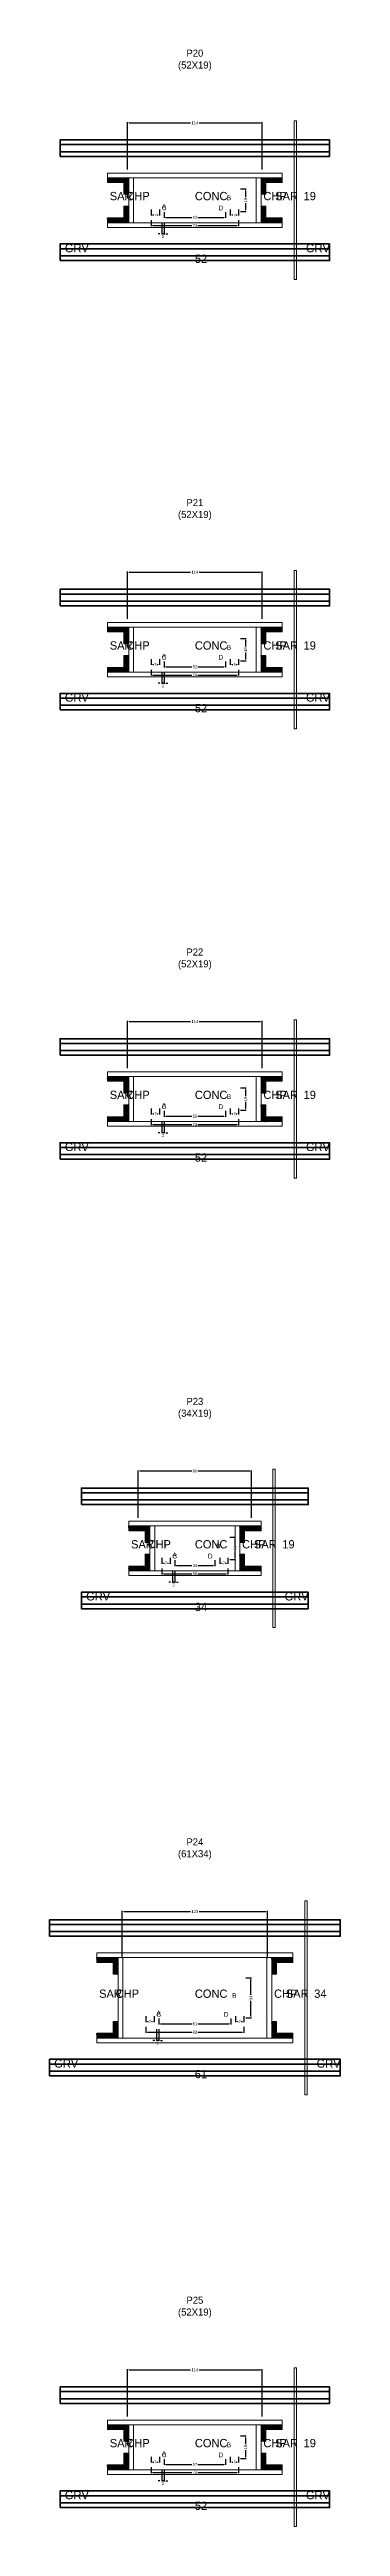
# Model space of a CAD drawing. Header units: centimetres. Extents: x -10500 to 4105, y -36866 to 295.
# Drawn here: x -123 to 123, y -9047 to -6953 of the extents above; entities that cross this region are included whole.
import ezdxf

# ---------------------------------------------------------------- set-up
doc = ezdxf.new("R2010")
doc.units = ezdxf.units.CM
for name, color, linetype in [('COTA', 241, 'Continuous'), ('GRAVATA', 224, 'Continuous'), ('Hachura', 251, 'Continuous'), ('NOMENCLATURA', 7, 'Continuous'), ('SARRAFO', 251, 'Continuous'), ('Texto Seção', 7, 'Continuous')]:
    doc.layers.add(name, color=color, linetype=linetype)
doc.dimstyles.new('cotax2', dxfattribs={"dimtxt": 2.5, "dimasz": 1.5, "dimexe": 0.5, "dimexo": 0.5, "dimgap": 0.5, "dimtad": 1, "dimcen": 2.5, "dimazin": 3, "dimtfac": 1, "dimtmove": 0, "dimatfit": 3})

# ---------------------------------------------------------------- blocks, each defined once
blk = doc.blocks.new('_CLOSEDFILLED')
at = {"color": 0, "linetype": 'BYBLOCK'}
blk.add_solid([(-1, 0.2), (0, 0), (-1, -0.2)], dxfattribs=at)
blk = doc.blocks.new('*D508')
for p, q in [((-37, -7097), (-37, -7102)), ((37, -7097), (37, -7102)), ((-35.5, -7101.5), (-2.5, -7101.5)), ((2.5, -7101.5), (35.5, -7101.5))]:
    blk.add_line(p, q)
at = {"layer": 'Defpoints'}
for p in [(-37, -7096.5), (37, -7096.5), (-37, -7101.5)]:
    blk.add_point(p, dxfattribs=at)
at = {"layer": 'COTA', "xscale": 1.5, "yscale": 1.5, "rotation": 180}
blk.add_blockref('_CLOSEDFILLED', (-37, -7101.5), dxfattribs=at)
at = {"layer": 'COTA', "xscale": 1.5, "yscale": 1.5}
blk.add_blockref('_CLOSEDFILLED', (37, -7101.5), dxfattribs=at)
at = {"layer": 'COTA', "insert": (0, -7101.5), "char_height": 2.5, "attachment_point": 5}
blk.add_mtext('74', dxfattribs=at)
blk = doc.blocks.new('*D509')
for p, q in [((-26, -7090), (-26, -7095)), ((-24.5, -7094.5), (-2.5, -7094.5)), ((2.5, -7094.5), (24.5, -7094.5)), ((26, -7090), (26, -7095))]:
    blk.add_line(p, q)
at = {"layer": 'Defpoints'}
for p in [(-26, -7089.5), (-26, -7094.5), (26, -7089.5)]:
    blk.add_point(p, dxfattribs=at)
at = {"layer": 'COTA', "xscale": 1.5, "yscale": 1.5, "rotation": 180}
blk.add_blockref('_CLOSEDFILLED', (-26, -7094.5), dxfattribs=at)
at = {"layer": 'COTA', "xscale": 1.5, "yscale": 1.5}
blk.add_blockref('_CLOSEDFILLED', (26, -7094.5), dxfattribs=at)
at = {"layer": 'COTA', "insert": (0, -7094.5), "char_height": 2.5, "attachment_point": 5}
blk.add_mtext('52', dxfattribs=at)
blk = doc.blocks.new('*D510')
for p, q in [((38.5, -7070.5), (43.5, -7070.5)), ((43, -7077.5), (43, -7072)), ((38.5, -7089.5), (43.5, -7089.5)), ((43, -7088), (43, -7082.5))]:
    blk.add_line(p, q)
at = {"layer": 'Defpoints'}
for p in [(38, -7070.5), (38, -7089.5), (43, -7089.5)]:
    blk.add_point(p, dxfattribs=at)
at = {"layer": 'COTA', "xscale": 1.5, "yscale": 1.5}
for p, rotation in [((43, -7070.5), 90), ((43, -7089.5), 270)]:
    blk.add_blockref('_CLOSEDFILLED', p, dxfattribs=dict(at, rotation=rotation))
at = {"layer": 'COTA', "insert": (43, -7080), "char_height": 2.5, "attachment_point": 5, "rotation": 90}
blk.add_mtext('19', dxfattribs=at)
blk = doc.blocks.new('*D511')
for p, q in [((-37, -7088), (-37, -7093)), ((-35.5, -7092.5), (-34.75, -7092.5)), ((-32.25, -7092.5), (-31.5, -7092.5)), ((-30, -7088), (-30, -7093))]:
    blk.add_line(p, q)
at = {"layer": 'Defpoints'}
for p in [(-37, -7087.5), (-37, -7092.5), (-30, -7087.5)]:
    blk.add_point(p, dxfattribs=at)
at = {"layer": 'COTA', "xscale": 1.5, "yscale": 1.5, "rotation": 180}
blk.add_blockref('_CLOSEDFILLED', (-37, -7092.5), dxfattribs=at)
at = {"layer": 'COTA', "xscale": 1.5, "yscale": 1.5}
blk.add_blockref('_CLOSEDFILLED', (-30, -7092.5), dxfattribs=at)
at = {"layer": 'COTA', "insert": (-33.5, -7092.5), "char_height": 2.5, "attachment_point": 5}
blk.add_mtext('7', dxfattribs=at)
blk = doc.blocks.new('*D512')
for p, q in [((30, -7088), (30, -7093)), ((31.5, -7092.5), (32.25, -7092.5)), ((34.75, -7092.5), (35.5, -7092.5)), ((37, -7088), (37, -7093))]:
    blk.add_line(p, q)
at = {"layer": 'Defpoints'}
for p in [(30, -7087.5), (30, -7092.5), (37, -7087.5)]:
    blk.add_point(p, dxfattribs=at)
at = {"layer": 'COTA', "xscale": 1.5, "yscale": 1.5, "rotation": 180}
blk.add_blockref('_CLOSEDFILLED', (30, -7092.5), dxfattribs=at)
at = {"layer": 'COTA', "xscale": 1.5, "yscale": 1.5}
blk.add_blockref('_CLOSEDFILLED', (37, -7092.5), dxfattribs=at)
at = {"layer": 'COTA', "insert": (33.5, -7092.5), "char_height": 2.5, "attachment_point": 5}
blk.add_mtext('7', dxfattribs=at)
blk = doc.blocks.new('*D513')
for p, q in [((-57, -7054), (-57, -7014)), ((-55.5, -7014.5), (-3.75, -7014.5)), ((3.75, -7014.5), (55.5, -7014.5)), ((57, -7054), (57, -7014))]:
    blk.add_line(p, q)
at = {"layer": 'Defpoints'}
for p in [(-57, -7014.5), (-57, -7054.5), (57, -7054.5)]:
    blk.add_point(p, dxfattribs=at)
at = {"layer": 'COTA', "xscale": 1.5, "yscale": 1.5, "rotation": 180}
blk.add_blockref('_CLOSEDFILLED', (-57, -7014.5), dxfattribs=at)
at = {"layer": 'COTA', "xscale": 1.5, "yscale": 1.5}
blk.add_blockref('_CLOSEDFILLED', (57, -7014.5), dxfattribs=at)
at = {"layer": 'COTA', "insert": (0, -7014.5), "char_height": 2.5, "attachment_point": 5}
blk.add_mtext('114', dxfattribs=at)
blk = doc.blocks.new('*D534')
for p, q in [((-37, -7477), (-37, -7482)), ((-35.5, -7481.5), (-2.5, -7481.5)), ((2.5, -7481.5), (35.5, -7481.5)), ((37, -7477), (37, -7482))]:
    blk.add_line(p, q)
at = {"layer": 'Defpoints'}
for p in [(-37, -7476.5), (37, -7476.5), (-37, -7481.5)]:
    blk.add_point(p, dxfattribs=at)
at = {"layer": 'COTA', "xscale": 1.5, "yscale": 1.5, "rotation": 180}
blk.add_blockref('_CLOSEDFILLED', (-37, -7481.5), dxfattribs=at)
at = {"layer": 'COTA', "xscale": 1.5, "yscale": 1.5}
blk.add_blockref('_CLOSEDFILLED', (37, -7481.5), dxfattribs=at)
at = {"layer": 'COTA', "insert": (0, -7481.5), "char_height": 2.5, "attachment_point": 5}
blk.add_mtext('74', dxfattribs=at)
blk = doc.blocks.new('*D535')
for p, q in [((-26, -7470), (-26, -7475)), ((-24.5, -7474.5), (-2.5, -7474.5)), ((2.5, -7474.5), (24.5, -7474.5)), ((26, -7470), (26, -7475))]:
    blk.add_line(p, q)
at = {"layer": 'Defpoints'}
for p in [(-26, -7469.5), (-26, -7474.5), (26, -7469.5)]:
    blk.add_point(p, dxfattribs=at)
at = {"layer": 'COTA', "xscale": 1.5, "yscale": 1.5, "rotation": 180}
blk.add_blockref('_CLOSEDFILLED', (-26, -7474.5), dxfattribs=at)
at = {"layer": 'COTA', "xscale": 1.5, "yscale": 1.5}
blk.add_blockref('_CLOSEDFILLED', (26, -7474.5), dxfattribs=at)
at = {"layer": 'COTA', "insert": (0, -7474.5), "char_height": 2.5, "attachment_point": 5}
blk.add_mtext('52', dxfattribs=at)
blk = doc.blocks.new('*D536')
for p, q in [((38.5, -7450.5), (43.5, -7450.5)), ((43, -7457.5), (43, -7452)), ((38.5, -7469.5), (43.5, -7469.5)), ((43, -7468), (43, -7462.5))]:
    blk.add_line(p, q)
at = {"layer": 'Defpoints'}
for p in [(38, -7450.5), (38, -7469.5), (43, -7469.5)]:
    blk.add_point(p, dxfattribs=at)
at = {"layer": 'COTA', "xscale": 1.5, "yscale": 1.5}
for p, rotation in [((43, -7450.5), 90), ((43, -7469.5), 270)]:
    blk.add_blockref('_CLOSEDFILLED', p, dxfattribs=dict(at, rotation=rotation))
at = {"layer": 'COTA', "insert": (43, -7460), "char_height": 2.5, "attachment_point": 5, "rotation": 90}
blk.add_mtext('19', dxfattribs=at)
blk = doc.blocks.new('*D537')
for p, q in [((-37, -7468), (-37, -7473)), ((-35.5, -7472.5), (-34.75, -7472.5)), ((-32.25, -7472.5), (-31.5, -7472.5)), ((-30, -7468), (-30, -7473))]:
    blk.add_line(p, q)
at = {"layer": 'Defpoints'}
for p in [(-37, -7467.5), (-37, -7472.5), (-30, -7467.5)]:
    blk.add_point(p, dxfattribs=at)
at = {"layer": 'COTA', "xscale": 1.5, "yscale": 1.5, "rotation": 180}
blk.add_blockref('_CLOSEDFILLED', (-37, -7472.5), dxfattribs=at)
at = {"layer": 'COTA', "xscale": 1.5, "yscale": 1.5}
blk.add_blockref('_CLOSEDFILLED', (-30, -7472.5), dxfattribs=at)
at = {"layer": 'COTA', "insert": (-33.5, -7472.5), "char_height": 2.5, "attachment_point": 5}
blk.add_mtext('7', dxfattribs=at)
blk = doc.blocks.new('*D538')
for p, q in [((30, -7468), (30, -7473)), ((31.5, -7472.5), (32.25, -7472.5)), ((34.75, -7472.5), (35.5, -7472.5)), ((37, -7468), (37, -7473))]:
    blk.add_line(p, q)
at = {"layer": 'Defpoints'}
for p in [(30, -7467.5), (30, -7472.5), (37, -7467.5)]:
    blk.add_point(p, dxfattribs=at)
at = {"layer": 'COTA', "xscale": 1.5, "yscale": 1.5, "rotation": 180}
blk.add_blockref('_CLOSEDFILLED', (30, -7472.5), dxfattribs=at)
at = {"layer": 'COTA', "xscale": 1.5, "yscale": 1.5}
blk.add_blockref('_CLOSEDFILLED', (37, -7472.5), dxfattribs=at)
at = {"layer": 'COTA', "insert": (33.5, -7472.5), "char_height": 2.5, "attachment_point": 5}
blk.add_mtext('7', dxfattribs=at)
blk = doc.blocks.new('*D539')
for p, q in [((-57, -7434), (-57, -7394)), ((-55.5, -7394.5), (-3.75, -7394.5)), ((3.75, -7394.5), (55.5, -7394.5)), ((57, -7434), (57, -7394))]:
    blk.add_line(p, q)
at = {"layer": 'Defpoints'}
for p in [(-57, -7394.5), (-57, -7434.5), (57, -7434.5)]:
    blk.add_point(p, dxfattribs=at)
at = {"layer": 'COTA', "xscale": 1.5, "yscale": 1.5, "rotation": 180}
blk.add_blockref('_CLOSEDFILLED', (-57, -7394.5), dxfattribs=at)
at = {"layer": 'COTA', "xscale": 1.5, "yscale": 1.5}
blk.add_blockref('_CLOSEDFILLED', (57, -7394.5), dxfattribs=at)
at = {"layer": 'COTA', "insert": (0, -7394.5), "char_height": 2.5, "attachment_point": 5}
blk.add_mtext('114', dxfattribs=at)
blk = doc.blocks.new('*D560')
for p, q in [((-37, -7857), (-37, -7862)), ((-35.5, -7861.5), (-2.5, -7861.5)), ((2.5, -7861.5), (35.5, -7861.5)), ((37, -7857), (37, -7862))]:
    blk.add_line(p, q)
at = {"layer": 'Defpoints'}
for p in [(-37, -7856.5), (-37, -7861.5), (37, -7856.5)]:
    blk.add_point(p, dxfattribs=at)
at = {"layer": 'COTA', "xscale": 1.5, "yscale": 1.5, "rotation": 180}
blk.add_blockref('_CLOSEDFILLED', (-37, -7861.5), dxfattribs=at)
at = {"layer": 'COTA', "xscale": 1.5, "yscale": 1.5}
blk.add_blockref('_CLOSEDFILLED', (37, -7861.5), dxfattribs=at)
at = {"layer": 'COTA', "insert": (0, -7861.5), "char_height": 2.5, "attachment_point": 5}
blk.add_mtext('74', dxfattribs=at)
blk = doc.blocks.new('*D561')
for p, q in [((-26, -7850), (-26, -7855)), ((26, -7850), (26, -7855)), ((-24.5, -7854.5), (-2.5, -7854.5)), ((2.5, -7854.5), (24.5, -7854.5))]:
    blk.add_line(p, q)
at = {"layer": 'Defpoints'}
for p in [(-26, -7849.5), (26, -7849.5), (-26, -7854.5)]:
    blk.add_point(p, dxfattribs=at)
at = {"layer": 'COTA', "xscale": 1.5, "yscale": 1.5, "rotation": 180}
blk.add_blockref('_CLOSEDFILLED', (-26, -7854.5), dxfattribs=at)
at = {"layer": 'COTA', "xscale": 1.5, "yscale": 1.5}
blk.add_blockref('_CLOSEDFILLED', (26, -7854.5), dxfattribs=at)
at = {"layer": 'COTA', "insert": (0, -7854.5), "char_height": 2.5, "attachment_point": 5}
blk.add_mtext('52', dxfattribs=at)
blk = doc.blocks.new('*D562')
for p, q in [((38.5, -7830.5), (43.5, -7830.5)), ((43, -7837.5), (43, -7832)), ((38.5, -7849.5), (43.5, -7849.5)), ((43, -7848), (43, -7842.5))]:
    blk.add_line(p, q)
at = {"layer": 'Defpoints'}
for p in [(38, -7830.5), (38, -7849.5), (43, -7849.5)]:
    blk.add_point(p, dxfattribs=at)
at = {"layer": 'COTA', "xscale": 1.5, "yscale": 1.5}
for p, rotation in [((43, -7830.5), 90), ((43, -7849.5), 270)]:
    blk.add_blockref('_CLOSEDFILLED', p, dxfattribs=dict(at, rotation=rotation))
at = {"layer": 'COTA', "insert": (43, -7840), "char_height": 2.5, "attachment_point": 5, "rotation": 90}
blk.add_mtext('19', dxfattribs=at)
blk = doc.blocks.new('*D563')
for p, q in [((-37, -7848), (-37, -7853)), ((-35.5, -7852.5), (-34.75, -7852.5)), ((-32.25, -7852.5), (-31.5, -7852.5)), ((-30, -7848), (-30, -7853))]:
    blk.add_line(p, q)
at = {"layer": 'Defpoints'}
for p in [(-37, -7847.5), (-37, -7852.5), (-30, -7847.5)]:
    blk.add_point(p, dxfattribs=at)
at = {"layer": 'COTA', "xscale": 1.5, "yscale": 1.5, "rotation": 180}
blk.add_blockref('_CLOSEDFILLED', (-37, -7852.5), dxfattribs=at)
at = {"layer": 'COTA', "xscale": 1.5, "yscale": 1.5}
blk.add_blockref('_CLOSEDFILLED', (-30, -7852.5), dxfattribs=at)
at = {"layer": 'COTA', "insert": (-33.5, -7852.5), "char_height": 2.5, "attachment_point": 5}
blk.add_mtext('7', dxfattribs=at)
blk = doc.blocks.new('*D564')
for p, q in [((30, -7848), (30, -7853)), ((31.5, -7852.5), (32.25, -7852.5)), ((34.75, -7852.5), (35.5, -7852.5)), ((37, -7848), (37, -7853))]:
    blk.add_line(p, q)
at = {"layer": 'Defpoints'}
for p in [(30, -7847.5), (30, -7852.5), (37, -7847.5)]:
    blk.add_point(p, dxfattribs=at)
at = {"layer": 'COTA', "xscale": 1.5, "yscale": 1.5, "rotation": 180}
blk.add_blockref('_CLOSEDFILLED', (30, -7852.5), dxfattribs=at)
at = {"layer": 'COTA', "xscale": 1.5, "yscale": 1.5}
blk.add_blockref('_CLOSEDFILLED', (37, -7852.5), dxfattribs=at)
at = {"layer": 'COTA', "insert": (33.5, -7852.5), "char_height": 2.5, "attachment_point": 5}
blk.add_mtext('7', dxfattribs=at)
blk = doc.blocks.new('*D565')
for p, q in [((-57, -7814), (-57, -7774)), ((-55.5, -7774.5), (-3.75, -7774.5)), ((3.75, -7774.5), (55.5, -7774.5)), ((57, -7814), (57, -7774))]:
    blk.add_line(p, q)
at = {"layer": 'Defpoints'}
for p in [(-57, -7774.5), (-57, -7814.5), (57, -7814.5)]:
    blk.add_point(p, dxfattribs=at)
at = {"layer": 'COTA', "xscale": 1.5, "yscale": 1.5, "rotation": 180}
blk.add_blockref('_CLOSEDFILLED', (-57, -7774.5), dxfattribs=at)
at = {"layer": 'COTA', "xscale": 1.5, "yscale": 1.5}
blk.add_blockref('_CLOSEDFILLED', (57, -7774.5), dxfattribs=at)
at = {"layer": 'COTA', "insert": (0, -7774.5), "char_height": 2.5, "attachment_point": 5}
blk.add_mtext('114', dxfattribs=at)
blk = doc.blocks.new('*D586')
for p, q in [((-28, -8237), (-28, -8242)), ((-26.5, -8241.5), (-2.5, -8241.5)), ((2.5, -8241.5), (26.5, -8241.5)), ((28, -8237), (28, -8242))]:
    blk.add_line(p, q)
at = {"layer": 'Defpoints'}
for p in [(-28, -8236.5), (-28, -8241.5), (28, -8236.5)]:
    blk.add_point(p, dxfattribs=at)
at = {"layer": 'COTA', "xscale": 1.5, "yscale": 1.5, "rotation": 180}
blk.add_blockref('_CLOSEDFILLED', (-28, -8241.5), dxfattribs=at)
at = {"layer": 'COTA', "xscale": 1.5, "yscale": 1.5}
blk.add_blockref('_CLOSEDFILLED', (28, -8241.5), dxfattribs=at)
at = {"layer": 'COTA', "insert": (0, -8241.5), "char_height": 2.5, "attachment_point": 5}
blk.add_mtext('56', dxfattribs=at)
blk = doc.blocks.new('*D587')
for p, q in [((-17, -8230), (-17, -8235)), ((17, -8230), (17, -8235)), ((-15.5, -8234.5), (-2.5, -8234.5)), ((2.5, -8234.5), (15.5, -8234.5))]:
    blk.add_line(p, q)
at = {"layer": 'Defpoints'}
for p in [(-17, -8229.5), (17, -8229.5), (-17, -8234.5)]:
    blk.add_point(p, dxfattribs=at)
at = {"layer": 'COTA', "xscale": 1.5, "yscale": 1.5, "rotation": 180}
blk.add_blockref('_CLOSEDFILLED', (-17, -8234.5), dxfattribs=at)
at = {"layer": 'COTA', "xscale": 1.5, "yscale": 1.5}
blk.add_blockref('_CLOSEDFILLED', (17, -8234.5), dxfattribs=at)
at = {"layer": 'COTA', "insert": (0, -8234.5), "char_height": 2.5, "attachment_point": 5}
blk.add_mtext('34', dxfattribs=at)
blk = doc.blocks.new('*D588')
for p, q in [((29.5, -8210.5), (34.5, -8210.5)), ((29.5, -8229.5), (34.5, -8229.5)), ((34, -8217.5), (34, -8212)), ((34, -8228), (34, -8222.5))]:
    blk.add_line(p, q)
at = {"layer": 'Defpoints'}
for p in [(29, -8210.5), (29, -8229.5), (34, -8229.5)]:
    blk.add_point(p, dxfattribs=at)
at = {"layer": 'COTA', "xscale": 1.5, "yscale": 1.5}
for p, rotation in [((34, -8210.5), 90), ((34, -8229.5), 270)]:
    blk.add_blockref('_CLOSEDFILLED', p, dxfattribs=dict(at, rotation=rotation))
at = {"layer": 'COTA', "insert": (34, -8220), "char_height": 2.5, "attachment_point": 5, "rotation": 90}
blk.add_mtext('19', dxfattribs=at)
blk = doc.blocks.new('*D589')
for p, q in [((-28, -8228), (-28, -8233)), ((-21, -8228), (-21, -8233)), ((-26.5, -8232.5), (-25.75, -8232.5)), ((-23.25, -8232.5), (-22.5, -8232.5))]:
    blk.add_line(p, q)
at = {"layer": 'Defpoints'}
for p in [(-28, -8227.5), (-21, -8227.5), (-28, -8232.5)]:
    blk.add_point(p, dxfattribs=at)
at = {"layer": 'COTA', "xscale": 1.5, "yscale": 1.5, "rotation": 180}
blk.add_blockref('_CLOSEDFILLED', (-28, -8232.5), dxfattribs=at)
at = {"layer": 'COTA', "xscale": 1.5, "yscale": 1.5}
blk.add_blockref('_CLOSEDFILLED', (-21, -8232.5), dxfattribs=at)
at = {"layer": 'COTA', "insert": (-24.5, -8232.5), "char_height": 2.5, "attachment_point": 5}
blk.add_mtext('7', dxfattribs=at)
blk = doc.blocks.new('*D590')
for p, q in [((21, -8228), (21, -8233)), ((28, -8228), (28, -8233)), ((22.5, -8232.5), (23.25, -8232.5)), ((25.75, -8232.5), (26.5, -8232.5))]:
    blk.add_line(p, q)
at = {"layer": 'Defpoints'}
for p in [(21, -8227.5), (28, -8227.5), (21, -8232.5)]:
    blk.add_point(p, dxfattribs=at)
at = {"layer": 'COTA', "xscale": 1.5, "yscale": 1.5, "rotation": 180}
blk.add_blockref('_CLOSEDFILLED', (21, -8232.5), dxfattribs=at)
at = {"layer": 'COTA', "xscale": 1.5, "yscale": 1.5}
blk.add_blockref('_CLOSEDFILLED', (28, -8232.5), dxfattribs=at)
at = {"layer": 'COTA', "insert": (24.5, -8232.5), "char_height": 2.5, "attachment_point": 5}
blk.add_mtext('7', dxfattribs=at)
blk = doc.blocks.new('*D591')
for p, q in [((-48, -8194), (-48, -8154)), ((-46.5, -8154.5), (-2.5, -8154.5)), ((2.5, -8154.5), (46.5, -8154.5)), ((48, -8194), (48, -8154))]:
    blk.add_line(p, q)
at = {"layer": 'Defpoints'}
for p in [(-48, -8154.5), (-48, -8194.5), (48, -8194.5)]:
    blk.add_point(p, dxfattribs=at)
at = {"layer": 'COTA', "xscale": 1.5, "yscale": 1.5, "rotation": 180}
blk.add_blockref('_CLOSEDFILLED', (-48, -8154.5), dxfattribs=at)
at = {"layer": 'COTA', "xscale": 1.5, "yscale": 1.5}
blk.add_blockref('_CLOSEDFILLED', (48, -8154.5), dxfattribs=at)
at = {"layer": 'COTA', "insert": (0, -8154.5), "char_height": 2.5, "attachment_point": 5}
blk.add_mtext('96', dxfattribs=at)
blk = doc.blocks.new('*D612')
for p, q in [((-41.5, -8624.5), (-41.5, -8629.5)), ((41.5, -8624.5), (41.5, -8629.5)), ((-40, -8629), (-2.5, -8629)), ((2.5, -8629), (40, -8629))]:
    blk.add_line(p, q)
at = {"layer": 'Defpoints'}
for p in [(-41.5, -8624), (41.5, -8624), (-41.5, -8629)]:
    blk.add_point(p, dxfattribs=at)
at = {"layer": 'COTA', "xscale": 1.5, "yscale": 1.5, "rotation": 180}
blk.add_blockref('_CLOSEDFILLED', (-41.5, -8629), dxfattribs=at)
at = {"layer": 'COTA', "xscale": 1.5, "yscale": 1.5}
blk.add_blockref('_CLOSEDFILLED', (41.5, -8629), dxfattribs=at)
at = {"layer": 'COTA', "insert": (0, -8629), "char_height": 2.5, "attachment_point": 5}
blk.add_mtext('83', dxfattribs=at)
blk = doc.blocks.new('*D613')
for p, q in [((-30.5, -8617.5), (-30.5, -8622.5)), ((-29, -8622), (-2.5, -8622)), ((2.5, -8622), (29, -8622)), ((30.5, -8617.5), (30.5, -8622.5))]:
    blk.add_line(p, q)
at = {"layer": 'Defpoints'}
for p in [(-30.5, -8617), (-30.5, -8622), (30.5, -8617)]:
    blk.add_point(p, dxfattribs=at)
at = {"layer": 'COTA', "xscale": 1.5, "yscale": 1.5, "rotation": 180}
blk.add_blockref('_CLOSEDFILLED', (-30.5, -8622), dxfattribs=at)
at = {"layer": 'COTA', "xscale": 1.5, "yscale": 1.5}
blk.add_blockref('_CLOSEDFILLED', (30.5, -8622), dxfattribs=at)
at = {"layer": 'COTA', "insert": (0, -8622), "char_height": 2.5, "attachment_point": 5}
blk.add_mtext('61', dxfattribs=at)
blk = doc.blocks.new('*D614')
for p, q in [((43, -8583), (48, -8583)), ((47.5, -8597.5), (47.5, -8584.5)), ((47.5, -8615.5), (47.5, -8602.5)), ((43, -8617), (48, -8617))]:
    blk.add_line(p, q)
at = {"layer": 'Defpoints'}
for p in [(42.5, -8583), (42.5, -8617), (47.5, -8617)]:
    blk.add_point(p, dxfattribs=at)
at = {"layer": 'COTA', "xscale": 1.5, "yscale": 1.5}
for p, rotation in [((47.5, -8583), 90), ((47.5, -8617), 270)]:
    blk.add_blockref('_CLOSEDFILLED', p, dxfattribs=dict(at, rotation=rotation))
at = {"layer": 'COTA', "insert": (47.5, -8600), "char_height": 2.5, "attachment_point": 5, "rotation": 90}
blk.add_mtext('34', dxfattribs=at)
blk = doc.blocks.new('*D615')
for p, q in [((-41.5, -8615.5), (-41.5, -8620.5)), ((-40, -8620), (-39.25, -8620)), ((-36.75, -8620), (-36, -8620)), ((-34.5, -8615.5), (-34.5, -8620.5))]:
    blk.add_line(p, q)
at = {"layer": 'Defpoints'}
for p in [(-41.5, -8615), (-41.5, -8620), (-34.5, -8615)]:
    blk.add_point(p, dxfattribs=at)
at = {"layer": 'COTA', "xscale": 1.5, "yscale": 1.5, "rotation": 180}
blk.add_blockref('_CLOSEDFILLED', (-41.5, -8620), dxfattribs=at)
at = {"layer": 'COTA', "xscale": 1.5, "yscale": 1.5}
blk.add_blockref('_CLOSEDFILLED', (-34.5, -8620), dxfattribs=at)
at = {"layer": 'COTA', "insert": (-38, -8620), "char_height": 2.5, "attachment_point": 5}
blk.add_mtext('7', dxfattribs=at)
blk = doc.blocks.new('*D616')
for p, q in [((34.5, -8615.5), (34.5, -8620.5)), ((36, -8620), (36.75, -8620)), ((39.25, -8620), (40, -8620)), ((41.5, -8615.5), (41.5, -8620.5))]:
    blk.add_line(p, q)
at = {"layer": 'Defpoints'}
for p in [(34.5, -8615), (34.5, -8620), (41.5, -8615)]:
    blk.add_point(p, dxfattribs=at)
at = {"layer": 'COTA', "xscale": 1.5, "yscale": 1.5, "rotation": 180}
blk.add_blockref('_CLOSEDFILLED', (34.5, -8620), dxfattribs=at)
at = {"layer": 'COTA', "xscale": 1.5, "yscale": 1.5}
blk.add_blockref('_CLOSEDFILLED', (41.5, -8620), dxfattribs=at)
at = {"layer": 'COTA', "insert": (38, -8620), "char_height": 2.5, "attachment_point": 5}
blk.add_mtext('7', dxfattribs=at)
blk = doc.blocks.new('*D617')
for p, q in [((-61.5, -8566.5), (-61.5, -8526.5)), ((-60, -8527), (-3.75, -8527)), ((3.75, -8527), (60, -8527)), ((61.5, -8566.5), (61.5, -8526.5))]:
    blk.add_line(p, q)
at = {"layer": 'Defpoints'}
for p in [(-61.5, -8527), (-61.5, -8567), (61.5, -8567)]:
    blk.add_point(p, dxfattribs=at)
at = {"layer": 'COTA', "xscale": 1.5, "yscale": 1.5, "rotation": 180}
blk.add_blockref('_CLOSEDFILLED', (-61.5, -8527), dxfattribs=at)
at = {"layer": 'COTA', "xscale": 1.5, "yscale": 1.5}
blk.add_blockref('_CLOSEDFILLED', (61.5, -8527), dxfattribs=at)
at = {"layer": 'COTA', "insert": (0, -8527), "char_height": 2.5, "attachment_point": 5}
blk.add_mtext('123', dxfattribs=at)
blk = doc.blocks.new('*D638')
for p, q in [((-37, -8997), (-37, -9002)), ((-35.5, -9001.5), (-2.5, -9001.5)), ((2.5, -9001.5), (35.5, -9001.5)), ((37, -8997), (37, -9002))]:
    blk.add_line(p, q)
at = {"layer": 'Defpoints'}
for p in [(-37, -8996.5), (-37, -9001.5), (37, -8996.5)]:
    blk.add_point(p, dxfattribs=at)
at = {"layer": 'COTA', "xscale": 1.5, "yscale": 1.5, "rotation": 180}
blk.add_blockref('_CLOSEDFILLED', (-37, -9001.5), dxfattribs=at)
at = {"layer": 'COTA', "xscale": 1.5, "yscale": 1.5}
blk.add_blockref('_CLOSEDFILLED', (37, -9001.5), dxfattribs=at)
at = {"layer": 'COTA', "insert": (0, -9001.5), "char_height": 2.5, "attachment_point": 5}
blk.add_mtext('74', dxfattribs=at)
blk = doc.blocks.new('*D639')
for p, q in [((-26, -8990), (-26, -8995)), ((-24.5, -8994.5), (-2.5, -8994.5)), ((2.5, -8994.5), (24.5, -8994.5)), ((26, -8990), (26, -8995))]:
    blk.add_line(p, q)
at = {"layer": 'Defpoints'}
for p in [(-26, -8989.5), (-26, -8994.5), (26, -8989.5)]:
    blk.add_point(p, dxfattribs=at)
at = {"layer": 'COTA', "xscale": 1.5, "yscale": 1.5, "rotation": 180}
blk.add_blockref('_CLOSEDFILLED', (-26, -8994.5), dxfattribs=at)
at = {"layer": 'COTA', "xscale": 1.5, "yscale": 1.5}
blk.add_blockref('_CLOSEDFILLED', (26, -8994.5), dxfattribs=at)
at = {"layer": 'COTA', "insert": (0, -8994.5), "char_height": 2.5, "attachment_point": 5}
blk.add_mtext('52', dxfattribs=at)
blk = doc.blocks.new('*D640')
for p, q in [((38.5, -8970.5), (43.5, -8970.5)), ((43, -8977.5), (43, -8972)), ((43, -8988), (43, -8982.5)), ((38.5, -8989.5), (43.5, -8989.5))]:
    blk.add_line(p, q)
at = {"layer": 'Defpoints'}
for p in [(38, -8970.5), (38, -8989.5), (43, -8989.5)]:
    blk.add_point(p, dxfattribs=at)
at = {"layer": 'COTA', "xscale": 1.5, "yscale": 1.5}
for p, rotation in [((43, -8970.5), 90), ((43, -8989.5), 270)]:
    blk.add_blockref('_CLOSEDFILLED', p, dxfattribs=dict(at, rotation=rotation))
at = {"layer": 'COTA', "insert": (43, -8980), "char_height": 2.5, "attachment_point": 5, "rotation": 90}
blk.add_mtext('19', dxfattribs=at)
blk = doc.blocks.new('*D641')
for p, q in [((-37, -8988), (-37, -8993)), ((-35.5, -8992.5), (-34.75, -8992.5)), ((-32.25, -8992.5), (-31.5, -8992.5)), ((-30, -8988), (-30, -8993))]:
    blk.add_line(p, q)
at = {"layer": 'Defpoints'}
for p in [(-37, -8987.5), (-37, -8992.5), (-30, -8987.5)]:
    blk.add_point(p, dxfattribs=at)
at = {"layer": 'COTA', "xscale": 1.5, "yscale": 1.5, "rotation": 180}
blk.add_blockref('_CLOSEDFILLED', (-37, -8992.5), dxfattribs=at)
at = {"layer": 'COTA', "xscale": 1.5, "yscale": 1.5}
blk.add_blockref('_CLOSEDFILLED', (-30, -8992.5), dxfattribs=at)
at = {"layer": 'COTA', "insert": (-33.5, -8992.5), "char_height": 2.5, "attachment_point": 5}
blk.add_mtext('7', dxfattribs=at)
blk = doc.blocks.new('*D642')
for p, q in [((30, -8988), (30, -8993)), ((31.5, -8992.5), (32.25, -8992.5)), ((34.75, -8992.5), (35.5, -8992.5)), ((37, -8988), (37, -8993))]:
    blk.add_line(p, q)
at = {"layer": 'Defpoints'}
for p in [(30, -8987.5), (30, -8992.5), (37, -8987.5)]:
    blk.add_point(p, dxfattribs=at)
at = {"layer": 'COTA', "xscale": 1.5, "yscale": 1.5, "rotation": 180}
blk.add_blockref('_CLOSEDFILLED', (30, -8992.5), dxfattribs=at)
at = {"layer": 'COTA', "xscale": 1.5, "yscale": 1.5}
blk.add_blockref('_CLOSEDFILLED', (37, -8992.5), dxfattribs=at)
at = {"layer": 'COTA', "insert": (33.5, -8992.5), "char_height": 2.5, "attachment_point": 5}
blk.add_mtext('7', dxfattribs=at)
blk = doc.blocks.new('*D643')
for p, q in [((-57, -8954), (-57, -8914)), ((-55.5, -8914.5), (-3.75, -8914.5)), ((3.75, -8914.5), (55.5, -8914.5)), ((57, -8954), (57, -8914))]:
    blk.add_line(p, q)
at = {"layer": 'Defpoints'}
for p in [(-57, -8914.5), (-57, -8954.5), (57, -8954.5)]:
    blk.add_point(p, dxfattribs=at)
at = {"layer": 'COTA', "xscale": 1.5, "yscale": 1.5, "rotation": 180}
blk.add_blockref('_CLOSEDFILLED', (-57, -8914.5), dxfattribs=at)
at = {"layer": 'COTA', "xscale": 1.5, "yscale": 1.5}
blk.add_blockref('_CLOSEDFILLED', (57, -8914.5), dxfattribs=at)
at = {"layer": 'COTA', "insert": (0, -8914.5), "char_height": 2.5, "attachment_point": 5}
blk.add_mtext('114', dxfattribs=at)

msp = doc.modelspace()

# ---------------------------------------------------------------- hatches: boundary and pattern name
at = {"layer": 'SARRAFO'}
h = msp.add_hatch(dxfattribs=at)
h.set_pattern_fill('SOLID', scale=2)
h.paths.add_polyline_path([(-74, -7065), (-60, -7065), (-60, -7061), (-74, -7061)])
h = msp.add_hatch(dxfattribs=at)
h.set_pattern_fill('SOLID', scale=2)
h.paths.add_polyline_path([(-60, -7075), (-56, -7075), (-56, -7061), (-60, -7061)])
h = msp.add_hatch(dxfattribs=at)
h.set_pattern_fill('SOLID', scale=2)
h.paths.add_polyline_path([(56, -7075), (60, -7075), (60, -7061), (56, -7061)])
h = msp.add_hatch(dxfattribs=at)
h.set_pattern_fill('SOLID', scale=2)
h.paths.add_polyline_path([(60, -7065), (74, -7065), (74, -7061), (60, -7061)])
h = msp.add_hatch(dxfattribs=at)
h.set_pattern_fill('SOLID', scale=2)
h.paths.add_polyline_path([(-74, -7099), (-60, -7099), (-60, -7095), (-74, -7095)])
h = msp.add_hatch(dxfattribs=at)
h.set_pattern_fill('SOLID', scale=2)
h.paths.add_polyline_path([(-60, -7099), (-56, -7099), (-56, -7085), (-60, -7085)])
h = msp.add_hatch(dxfattribs=at)
h.set_pattern_fill('SOLID', scale=2)
h.paths.add_polyline_path([(56, -7099), (60, -7099), (60, -7085), (56, -7085)])
h = msp.add_hatch(dxfattribs=at)
h.set_pattern_fill('SOLID', scale=2)
h.paths.add_polyline_path([(60, -7099), (74, -7099), (74, -7095), (60, -7095)])
h = msp.add_hatch(dxfattribs=at)
h.set_pattern_fill('SOLID', scale=2)
h.paths.add_polyline_path([(-74, -7445), (-60, -7445), (-60, -7441), (-74, -7441)])
h = msp.add_hatch(dxfattribs=at)
h.set_pattern_fill('SOLID', scale=2)
h.paths.add_polyline_path([(-60, -7455), (-56, -7455), (-56, -7441), (-60, -7441)])
h = msp.add_hatch(dxfattribs=at)
h.set_pattern_fill('SOLID', scale=2)
h.paths.add_polyline_path([(56, -7455), (60, -7455), (60, -7441), (56, -7441)])
h = msp.add_hatch(dxfattribs=at)
h.set_pattern_fill('SOLID', scale=2)
h.paths.add_polyline_path([(60, -7445), (74, -7445), (74, -7441), (60, -7441)])
h = msp.add_hatch(dxfattribs=at)
h.set_pattern_fill('SOLID', scale=2)
h.paths.add_polyline_path([(-74, -7479), (-60, -7479), (-60, -7475), (-74, -7475)])
h = msp.add_hatch(dxfattribs=at)
h.set_pattern_fill('SOLID', scale=2)
h.paths.add_polyline_path([(-60, -7479), (-56, -7479), (-56, -7465), (-60, -7465)])
h = msp.add_hatch(dxfattribs=at)
h.set_pattern_fill('SOLID', scale=2)
h.paths.add_polyline_path([(56, -7479), (60, -7479), (60, -7465), (56, -7465)])
h = msp.add_hatch(dxfattribs=at)
h.set_pattern_fill('SOLID', scale=2)
h.paths.add_polyline_path([(60, -7479), (74, -7479), (74, -7475), (60, -7475)])
h = msp.add_hatch(dxfattribs=at)
h.set_pattern_fill('SOLID', scale=2)
h.paths.add_polyline_path([(-74, -7825), (-60, -7825), (-60, -7821), (-74, -7821)])
h = msp.add_hatch(dxfattribs=at)
h.set_pattern_fill('SOLID', scale=2)
h.paths.add_polyline_path([(-60, -7835), (-56, -7835), (-56, -7821), (-60, -7821)])
h = msp.add_hatch(dxfattribs=at)
h.set_pattern_fill('SOLID', scale=2)
h.paths.add_polyline_path([(56, -7835), (60, -7835), (60, -7821), (56, -7821)])
h = msp.add_hatch(dxfattribs=at)
h.set_pattern_fill('SOLID', scale=2)
h.paths.add_polyline_path([(60, -7825), (74, -7825), (74, -7821), (60, -7821)])
h = msp.add_hatch(dxfattribs=at)
h.set_pattern_fill('SOLID', scale=2)
h.paths.add_polyline_path([(-60, -7859), (-56, -7859), (-56, -7845), (-60, -7845)])
h = msp.add_hatch(dxfattribs=at)
h.set_pattern_fill('SOLID', scale=2)
h.paths.add_polyline_path([(56, -7859), (60, -7859), (60, -7845), (56, -7845)])
h = msp.add_hatch(dxfattribs=at)
h.set_pattern_fill('SOLID', scale=2)
h.paths.add_polyline_path([(-74, -7859), (-60, -7859), (-60, -7855), (-74, -7855)])
h = msp.add_hatch(dxfattribs=at)
h.set_pattern_fill('SOLID', scale=2)
h.paths.add_polyline_path([(60, -7859), (74, -7859), (74, -7855), (60, -7855)])
h = msp.add_hatch(dxfattribs=at)
h.set_pattern_fill('SOLID', scale=2)
h.paths.add_polyline_path([(-56, -8205), (-42, -8205), (-42, -8201), (-56, -8201)])
h = msp.add_hatch(dxfattribs=at)
h.set_pattern_fill('SOLID', scale=2)
h.paths.add_polyline_path([(-42, -8215), (-38, -8215), (-38, -8201), (-42, -8201)])
h = msp.add_hatch(dxfattribs=at)
h.set_pattern_fill('SOLID', scale=2)
h.paths.add_polyline_path([(38, -8215), (42, -8215), (42, -8201), (38, -8201)])
h = msp.add_hatch(dxfattribs=at)
h.set_pattern_fill('SOLID', scale=2)
h.paths.add_polyline_path([(42, -8205), (56, -8205), (56, -8201), (42, -8201)])
h = msp.add_hatch(dxfattribs=at)
h.set_pattern_fill('SOLID', scale=2)
h.paths.add_polyline_path([(-42, -8239), (-38, -8239), (-38, -8225), (-42, -8225)])
h = msp.add_hatch(dxfattribs=at)
h.set_pattern_fill('SOLID', scale=2)
h.paths.add_polyline_path([(38, -8239), (42, -8239), (42, -8225), (38, -8225)])
h = msp.add_hatch(dxfattribs=at)
h.set_pattern_fill('SOLID', scale=2)
h.paths.add_polyline_path([(-56, -8239), (-42, -8239), (-42, -8235), (-56, -8235)])
h = msp.add_hatch(dxfattribs=at)
h.set_pattern_fill('SOLID', scale=2)
h.paths.add_polyline_path([(42, -8239), (56, -8239), (56, -8235), (42, -8235)])
h = msp.add_hatch(dxfattribs=at)
h.set_pattern_fill('SOLID', scale=2)
h.paths.add_polyline_path([(-83, -8570), (-69, -8570), (-69, -8566), (-83, -8566)])
h = msp.add_hatch(dxfattribs=at)
h.set_pattern_fill('SOLID', scale=2)
h.paths.add_polyline_path([(-69, -8580), (-65, -8580), (-65, -8566), (-69, -8566)])
h = msp.add_hatch(dxfattribs=at)
h.set_pattern_fill('SOLID', scale=2)
h.paths.add_polyline_path([(65, -8580), (69, -8580), (69, -8566), (65, -8566)])
h = msp.add_hatch(dxfattribs=at)
h.set_pattern_fill('SOLID', scale=2)
h.paths.add_polyline_path([(69, -8570), (83, -8570), (83, -8566), (69, -8566)])
h = msp.add_hatch(dxfattribs=at)
h.set_pattern_fill('SOLID', scale=2)
h.paths.add_polyline_path([(-69, -8634), (-65, -8634), (-65, -8620), (-69, -8620)])
h = msp.add_hatch(dxfattribs=at)
h.set_pattern_fill('SOLID', scale=2)
h.paths.add_polyline_path([(65, -8634), (69, -8634), (69, -8620), (65, -8620)])
h = msp.add_hatch(dxfattribs=at)
h.set_pattern_fill('SOLID', scale=2)
h.paths.add_polyline_path([(-83, -8634), (-69, -8634), (-69, -8630), (-83, -8630)])
h = msp.add_hatch(dxfattribs=at)
h.set_pattern_fill('SOLID', scale=2)
h.paths.add_polyline_path([(69, -8634), (83, -8634), (83, -8630), (69, -8630)])
h = msp.add_hatch(dxfattribs=at)
h.set_pattern_fill('SOLID', scale=2)
h.paths.add_polyline_path([(-74, -8965), (-60, -8965), (-60, -8961), (-74, -8961)])
h = msp.add_hatch(dxfattribs=at)
h.set_pattern_fill('SOLID', scale=2)
h.paths.add_polyline_path([(-60, -8975), (-56, -8975), (-56, -8961), (-60, -8961)])
h = msp.add_hatch(dxfattribs=at)
h.set_pattern_fill('SOLID', scale=2)
h.paths.add_polyline_path([(56, -8975), (60, -8975), (60, -8961), (56, -8961)])
h = msp.add_hatch(dxfattribs=at)
h.set_pattern_fill('SOLID', scale=2)
h.paths.add_polyline_path([(60, -8965), (74, -8965), (74, -8961), (60, -8961)])
h = msp.add_hatch(dxfattribs=at)
h.set_pattern_fill('SOLID', scale=2)
h.paths.add_polyline_path([(-74, -8999), (-60, -8999), (-60, -8995), (-74, -8995)])
h = msp.add_hatch(dxfattribs=at)
h.set_pattern_fill('SOLID', scale=2)
h.paths.add_polyline_path([(-60, -8999), (-56, -8999), (-56, -8985), (-60, -8985)])
h = msp.add_hatch(dxfattribs=at)
h.set_pattern_fill('SOLID', scale=2)
h.paths.add_polyline_path([(56, -8999), (60, -8999), (60, -8985), (56, -8985)])
h = msp.add_hatch(dxfattribs=at)
h.set_pattern_fill('SOLID', scale=2)
h.paths.add_polyline_path([(60, -8999), (74, -8999), (74, -8995), (60, -8995)])

# ---------------------------------------------------------------- linework, layer by layer
at = {"layer": 'GRAVATA', "lineweight": 50}
for points in [[(-114, -7043), (114, -7043), (114, -7029), (-114, -7029)], [(-114, -7039), (114, -7039), (114, -7033), (-114, -7033)], [(-114, -7131), (114, -7131), (114, -7117), (-114, -7117)], [(-114, -7127), (114, -7127), (114, -7121), (-114, -7121)], [(-114, -7423), (114, -7423), (114, -7409), (-114, -7409)], [(-114, -7419), (114, -7419), (114, -7413), (-114, -7413)], [(-114, -7511), (114, -7511), (114, -7497), (-114, -7497)], [(-114, -7507), (114, -7507), (114, -7501), (-114, -7501)], [(-114, -7803), (114, -7803), (114, -7789), (-114, -7789)], [(-114, -7799), (114, -7799), (114, -7793), (-114, -7793)], [(-114, -7891), (114, -7891), (114, -7877), (-114, -7877)], [(-114, -7887), (114, -7887), (114, -7881), (-114, -7881)], [(-96, -8183), (96, -8183), (96, -8169), (-96, -8169)], [(-96, -8179), (96, -8179), (96, -8173), (-96, -8173)], [(-96, -8271), (96, -8271), (96, -8257), (-96, -8257)], [(-96, -8267), (96, -8267), (96, -8261), (-96, -8261)], [(-123, -8548), (123, -8548), (123, -8534), (-123, -8534)], [(-123, -8544), (123, -8544), (123, -8538), (-123, -8538)], [(-123, -8666), (123, -8666), (123, -8652), (-123, -8652)], [(-123, -8662), (123, -8662), (123, -8656), (-123, -8656)], [(-114, -8943), (114, -8943), (114, -8929), (-114, -8929)], [(-114, -8939), (114, -8939), (114, -8933), (-114, -8933)], [(-114, -9031), (114, -9031), (114, -9017), (-114, -9017)], [(-114, -9027), (114, -9027), (114, -9021), (-114, -9021)]]:
    msp.add_lwpolyline(points, close=True, dxfattribs=at)
at = {"layer": 'Hachura', "lineweight": 13}
for points in [[(84, -7147), (86, -7147), (86, -7013), (84, -7013)], [(84, -7527), (86, -7527), (86, -7393), (84, -7393)], [(84, -7907), (86, -7907), (86, -7773), (84, -7773)], [(66, -8287), (68, -8287), (68, -8153), (66, -8153)], [(93, -8682), (95, -8682), (95, -8518), (93, -8518)], [(84, -9047), (86, -9047), (86, -8913), (84, -8913)]]:
    msp.add_lwpolyline(points, close=True, dxfattribs=at)
at = {"layer": 'Hachura', "lineweight": 18}
for points in [[(-74, -7061), (74, -7061), (74, -7057), (-74, -7057)], [(-56, -7099), (-52, -7099), (-52, -7061), (-56, -7061)], [(52, -7099), (56, -7099), (56, -7061), (52, -7061)], [(-74, -7103), (74, -7103), (74, -7099), (-74, -7099)], [(-74, -7441), (74, -7441), (74, -7437), (-74, -7437)], [(-56, -7479), (-52, -7479), (-52, -7441), (-56, -7441)], [(52, -7479), (56, -7479), (56, -7441), (52, -7441)], [(-74, -7483), (74, -7483), (74, -7479), (-74, -7479)], [(-74, -7821), (74, -7821), (74, -7817), (-74, -7817)], [(-56, -7859), (-52, -7859), (-52, -7821), (-56, -7821)], [(52, -7859), (56, -7859), (56, -7821), (52, -7821)], [(-74, -7863), (74, -7863), (74, -7859), (-74, -7859)], [(-56, -8201), (56, -8201), (56, -8197), (-56, -8197)], [(-38, -8239), (-34, -8239), (-34, -8201), (-38, -8201)], [(34, -8239), (38, -8239), (38, -8201), (34, -8201)], [(-56, -8243), (56, -8243), (56, -8239), (-56, -8239)], [(-83, -8566), (83, -8566), (83, -8562), (-83, -8562)], [(-65, -8634), (-61, -8634), (-61, -8566), (-65, -8566)], [(61, -8634), (65, -8634), (65, -8566), (61, -8566)], [(-83, -8638), (83, -8638), (83, -8634), (-83, -8634)], [(-74, -8961), (74, -8961), (74, -8957), (-74, -8957)], [(-56, -8999), (-52, -8999), (-52, -8961), (-56, -8961)], [(52, -8999), (56, -8999), (56, -8961), (52, -8961)], [(-74, -9003), (74, -9003), (74, -8999), (-74, -8999)]]:
    msp.add_lwpolyline(points, close=True, dxfattribs=at)
at = {"layer": 'SARRAFO', "lineweight": 13}
for points in [[(-74, -7065), (-60, -7065), (-60, -7061), (-74, -7061)], [(-60, -7075), (-56, -7075), (-56, -7061), (-60, -7061)], [(56, -7075), (60, -7075), (60, -7061), (56, -7061)], [(60, -7065), (74, -7065), (74, -7061), (60, -7061)], [(-74, -7099), (-60, -7099), (-60, -7095), (-74, -7095)], [(-60, -7099), (-56, -7099), (-56, -7085), (-60, -7085)], [(56, -7099), (60, -7099), (60, -7085), (56, -7085)], [(60, -7099), (74, -7099), (74, -7095), (60, -7095)], [(-74, -7445), (-60, -7445), (-60, -7441), (-74, -7441)], [(-60, -7455), (-56, -7455), (-56, -7441), (-60, -7441)], [(56, -7455), (60, -7455), (60, -7441), (56, -7441)], [(60, -7445), (74, -7445), (74, -7441), (60, -7441)], [(-74, -7479), (-60, -7479), (-60, -7475), (-74, -7475)], [(-60, -7479), (-56, -7479), (-56, -7465), (-60, -7465)], [(56, -7479), (60, -7479), (60, -7465), (56, -7465)], [(60, -7479), (74, -7479), (74, -7475), (60, -7475)], [(-74, -7825), (-60, -7825), (-60, -7821), (-74, -7821)], [(-60, -7835), (-56, -7835), (-56, -7821), (-60, -7821)], [(56, -7835), (60, -7835), (60, -7821), (56, -7821)], [(60, -7825), (74, -7825), (74, -7821), (60, -7821)], [(-60, -7859), (-56, -7859), (-56, -7845), (-60, -7845)], [(56, -7859), (60, -7859), (60, -7845), (56, -7845)], [(-74, -7859), (-60, -7859), (-60, -7855), (-74, -7855)], [(60, -7859), (74, -7859), (74, -7855), (60, -7855)], [(-56, -8205), (-42, -8205), (-42, -8201), (-56, -8201)], [(-42, -8215), (-38, -8215), (-38, -8201), (-42, -8201)], [(38, -8215), (42, -8215), (42, -8201), (38, -8201)], [(42, -8205), (56, -8205), (56, -8201), (42, -8201)], [(-42, -8239), (-38, -8239), (-38, -8225), (-42, -8225)], [(38, -8239), (42, -8239), (42, -8225), (38, -8225)], [(-56, -8239), (-42, -8239), (-42, -8235), (-56, -8235)], [(42, -8239), (56, -8239), (56, -8235), (42, -8235)], [(-83, -8570), (-69, -8570), (-69, -8566), (-83, -8566)], [(-69, -8580), (-65, -8580), (-65, -8566), (-69, -8566)], [(65, -8580), (69, -8580), (69, -8566), (65, -8566)], [(69, -8570), (83, -8570), (83, -8566), (69, -8566)], [(-69, -8634), (-65, -8634), (-65, -8620), (-69, -8620)], [(65, -8634), (69, -8634), (69, -8620), (65, -8620)], [(-83, -8634), (-69, -8634), (-69, -8630), (-83, -8630)], [(69, -8634), (83, -8634), (83, -8630), (69, -8630)], [(-74, -8965), (-60, -8965), (-60, -8961), (-74, -8961)], [(-60, -8975), (-56, -8975), (-56, -8961), (-60, -8961)], [(56, -8975), (60, -8975), (60, -8961), (56, -8961)], [(60, -8965), (74, -8965), (74, -8961), (60, -8961)], [(-74, -8999), (-60, -8999), (-60, -8995), (-74, -8995)], [(-60, -8999), (-56, -8999), (-56, -8985), (-60, -8985)], [(56, -8999), (60, -8999), (60, -8985), (56, -8985)], [(60, -8999), (74, -8999), (74, -8995), (60, -8995)]]:
    msp.add_lwpolyline(points, close=True, dxfattribs=at)

# ---------------------------------------------------------------- texts
at = {"layer": 'NOMENCLATURA'}
for s, p in [('B', (27, -7080)), ('A', (-28, -7087.5)), ('C', (-28, -7088.5)), ('D', (20, -7088.5)), ('B', (27, -7460)), ('A', (-28, -7467.5)), ('C', (-28, -7468.5)), ('D', (20, -7468.5)), ('A', (-28, -7847.5)), ('C', (-28, -7848.5)), ('D', (20, -7848.5)), ('B', (27, -7840)), ('A', (-19, -8227.5)), ('C', (-19, -8228.5)), ('D', (11, -8228.5)), ('B', (18, -8220)), ('B', (31.5, -8600)), ('A', (-32.5, -8615)), ('C', (-32.5, -8616)), ('D', (24.5, -8616)), ('A', (-28, -8987.5)), ('C', (-28, -8988.5)), ('D', (20, -8988.5)), ('B', (27, -8980))]:
    msp.add_text(s, height=4, dxfattribs=at).set_placement(p)
at = {"layer": 'NOMENCLATURA', "char_height": 6, "attachment_point": 8}
for s, insert in [('P20\\P(52X19)', (0, -6970.5)), ('P21\\P(52X19)', (0, -7350.5)), ('P22\\P(52X19)', (0, -7730.5)), ('P23\\P(34X19)', (0, -8110.5)), ('P24\\P(61X34)', (0, -8483)), ('P25\\P(52X19)', (0, -8870.5))]:
    msp.add_mtext(s, dxfattribs=dict(at, insert=insert))
at = {"layer": 'Texto Seção'}
for s, p in [('SAR', (-72, -7080)), ('CHP', (-58, -7080)), ('CONC', (0, -7080)), ('CHP', (58, -7080)), ('SAR', (68, -7080)), ('19', (92, -7080)), ('GRV', (-110, -7124)), ('GRV', (94, -7124)), ('52', (0, -7133)), ('SAR', (-72, -7460)), ('CHP', (-58, -7460)), ('CONC', (0, -7460)), ('CHP', (58, -7460)), ('SAR', (68, -7460)), ('19', (92, -7460)), ('GRV', (-110, -7504)), ('GRV', (94, -7504)), ('52', (0, -7513)), ('SAR', (-72, -7840)), ('CHP', (-58, -7840)), ('CONC', (0, -7840)), ('CHP', (58, -7840)), ('SAR', (68, -7840)), ('19', (92, -7840)), ('GRV', (-110, -7884)), ('52', (0, -7893)), ('GRV', (94, -7884)), ('SAR', (-54, -8220)), ('CHP', (-40, -8220)), ('CONC', (0, -8220)), ('CHP', (40, -8220)), ('SAR', (50, -8220)), ('19', (74, -8220)), ('GRV', (-92, -8264)), ('34', (0, -8273)), ('GRV', (76, -8264)), ('SAR', (-81, -8600)), ('CHP', (-67, -8600)), ('CONC', (0, -8600)), ('CHP', (67, -8600)), ('SAR', (77, -8600)), ('34', (101, -8600)), ('GRV', (-119, -8659)), ('61', (0, -8668)), ('GRV', (103, -8659)), ('SAR', (-72, -8980)), ('CHP', (-58, -8980)), ('CONC', (0, -8980)), ('CHP', (58, -8980)), ('SAR', (68, -8980)), ('19', (92, -8980)), ('GRV', (-110, -9024)), ('52', (0, -9033)), ('GRV', (94, -9024))]:
    msp.add_text(s, height=7, dxfattribs=at).set_placement(p)

# ---------------------------------------------------------------- dimensions: what is measured, and where the dimension line sits
at = {"layer": 'COTA'}
for base, p1, p2, picture, middle in [((-57, -7014.5), (-57, -7054.5), (57, -7054.5), '*D513', (0, -7014.5)), ((-37, -7092.5), (-37, -7087.5), (-30, -7087.5), '*D511', (-33.5, -7092.5)), ((-37, -7101.5), (-37, -7096.5), (37, -7096.5), '*D508', (0, -7101.5)), ((-26, -7094.5), (-26, -7089.5), (26, -7089.5), '*D509', (0, -7094.5)), ((30, -7092.5), (30, -7087.5), (37, -7087.5), '*D512', (33.5, -7092.5)), ((-57, -7394.5), (-57, -7434.5), (57, -7434.5), '*D539', (0, -7394.5)), ((-37, -7472.5), (-37, -7467.5), (-30, -7467.5), '*D537', (-33.5, -7472.5)), ((-37, -7481.5), (-37, -7476.5), (37, -7476.5), '*D534', (0, -7481.5)), ((-26, -7474.5), (-26, -7469.5), (26, -7469.5), '*D535', (0, -7474.5)), ((30, -7472.5), (30, -7467.5), (37, -7467.5), '*D538', (33.5, -7472.5)), ((-57, -7774.5), (-57, -7814.5), (57, -7814.5), '*D565', (0, -7774.5)), ((-37, -7852.5), (-37, -7847.5), (-30, -7847.5), '*D563', (-33.5, -7852.5)), ((-26, -7854.5), (-26, -7849.5), (26, -7849.5), '*D561', (0, -7854.5)), ((30, -7852.5), (30, -7847.5), (37, -7847.5), '*D564', (33.5, -7852.5)), ((-37, -7861.5), (-37, -7856.5), (37, -7856.5), '*D560', (0, -7861.5)), ((-48, -8154.5), (-48, -8194.5), (48, -8194.5), '*D591', (0, -8154.5)), ((-28, -8232.5), (-28, -8227.5), (-21, -8227.5), '*D589', (-24.5, -8232.5)), ((-17, -8234.5), (-17, -8229.5), (17, -8229.5), '*D587', (0, -8234.5)), ((21, -8232.5), (21, -8227.5), (28, -8227.5), '*D590', (24.5, -8232.5)), ((-28, -8241.5), (-28, -8236.5), (28, -8236.5), '*D586', (0, -8241.5)), ((-61.5, -8527), (-61.5, -8567), (61.5, -8567), '*D617', (0, -8527)), ((-41.5, -8620), (-41.5, -8615), (-34.5, -8615), '*D615', (-38, -8620)), ((-41.5, -8629), (-41.5, -8624), (41.5, -8624), '*D612', (0, -8629)), ((-30.5, -8622), (-30.5, -8617), (30.5, -8617), '*D613', (0, -8622)), ((34.5, -8620), (34.5, -8615), (41.5, -8615), '*D616', (38, -8620)), ((-57, -8914.5), (-57, -8954.5), (57, -8954.5), '*D643', (0, -8914.5)), ((-37, -8992.5), (-37, -8987.5), (-30, -8987.5), '*D641', (-33.5, -8992.5)), ((-37, -9001.5), (-37, -8996.5), (37, -8996.5), '*D638', (0, -9001.5)), ((-26, -8994.5), (-26, -8989.5), (26, -8989.5), '*D639', (0, -8994.5)), ((30, -8992.5), (30, -8987.5), (37, -8987.5), '*D642', (33.5, -8992.5))]:
    dim = msp.add_linear_dim(base=base, p1=p1, p2=p2, dimstyle='cotax2', dxfattribs=at)
    dim.commit()
    dim.dimension.update_dxf_attribs({"geometry": picture, "text_midpoint": middle})
for base, p1, p2, picture, middle in [((43, -7089.5), (38, -7089.5), (38, -7070.5), '*D510', (43, -7080)), ((43, -7469.5), (38, -7469.5), (38, -7450.5), '*D536', (43, -7460)), ((43, -7849.5), (38, -7849.5), (38, -7830.5), '*D562', (43, -7840)), ((34, -8229.5), (29, -8229.5), (29, -8210.5), '*D588', (34, -8220)), ((47.5, -8617), (42.5, -8617), (42.5, -8583), '*D614', (47.5, -8600)), ((43, -8989.5), (38, -8989.5), (38, -8970.5), '*D640', (43, -8980))]:
    dim = msp.add_linear_dim(base=base, p1=p1, p2=p2, angle=90, dimstyle='cotax2', dxfattribs=at)
    dim.commit()
    dim.dimension.update_dxf_attribs({"geometry": picture, "text_midpoint": middle})
for base, p1, p2 in [((-26, -7108.5), (-26, -7098.5), (-28, -7098.5)), ((-26, -7488.5), (-26, -7478.5), (-28, -7478.5)), ((-26, -7868.5), (-26, -7858.5), (-28, -7858.5)), ((-17, -8248.5), (-17, -8238.5), (-19, -8238.5)), ((-30.5, -8636), (-30.5, -8626), (-32.5, -8626)), ((-26, -9008.5), (-26, -8998.5), (-28, -8998.5))]:
    msp.add_linear_dim(base=base, p1=p1, p2=p2, dimstyle='cotax2', dxfattribs=at).render()

doc.saveas('drawing.dxf')
